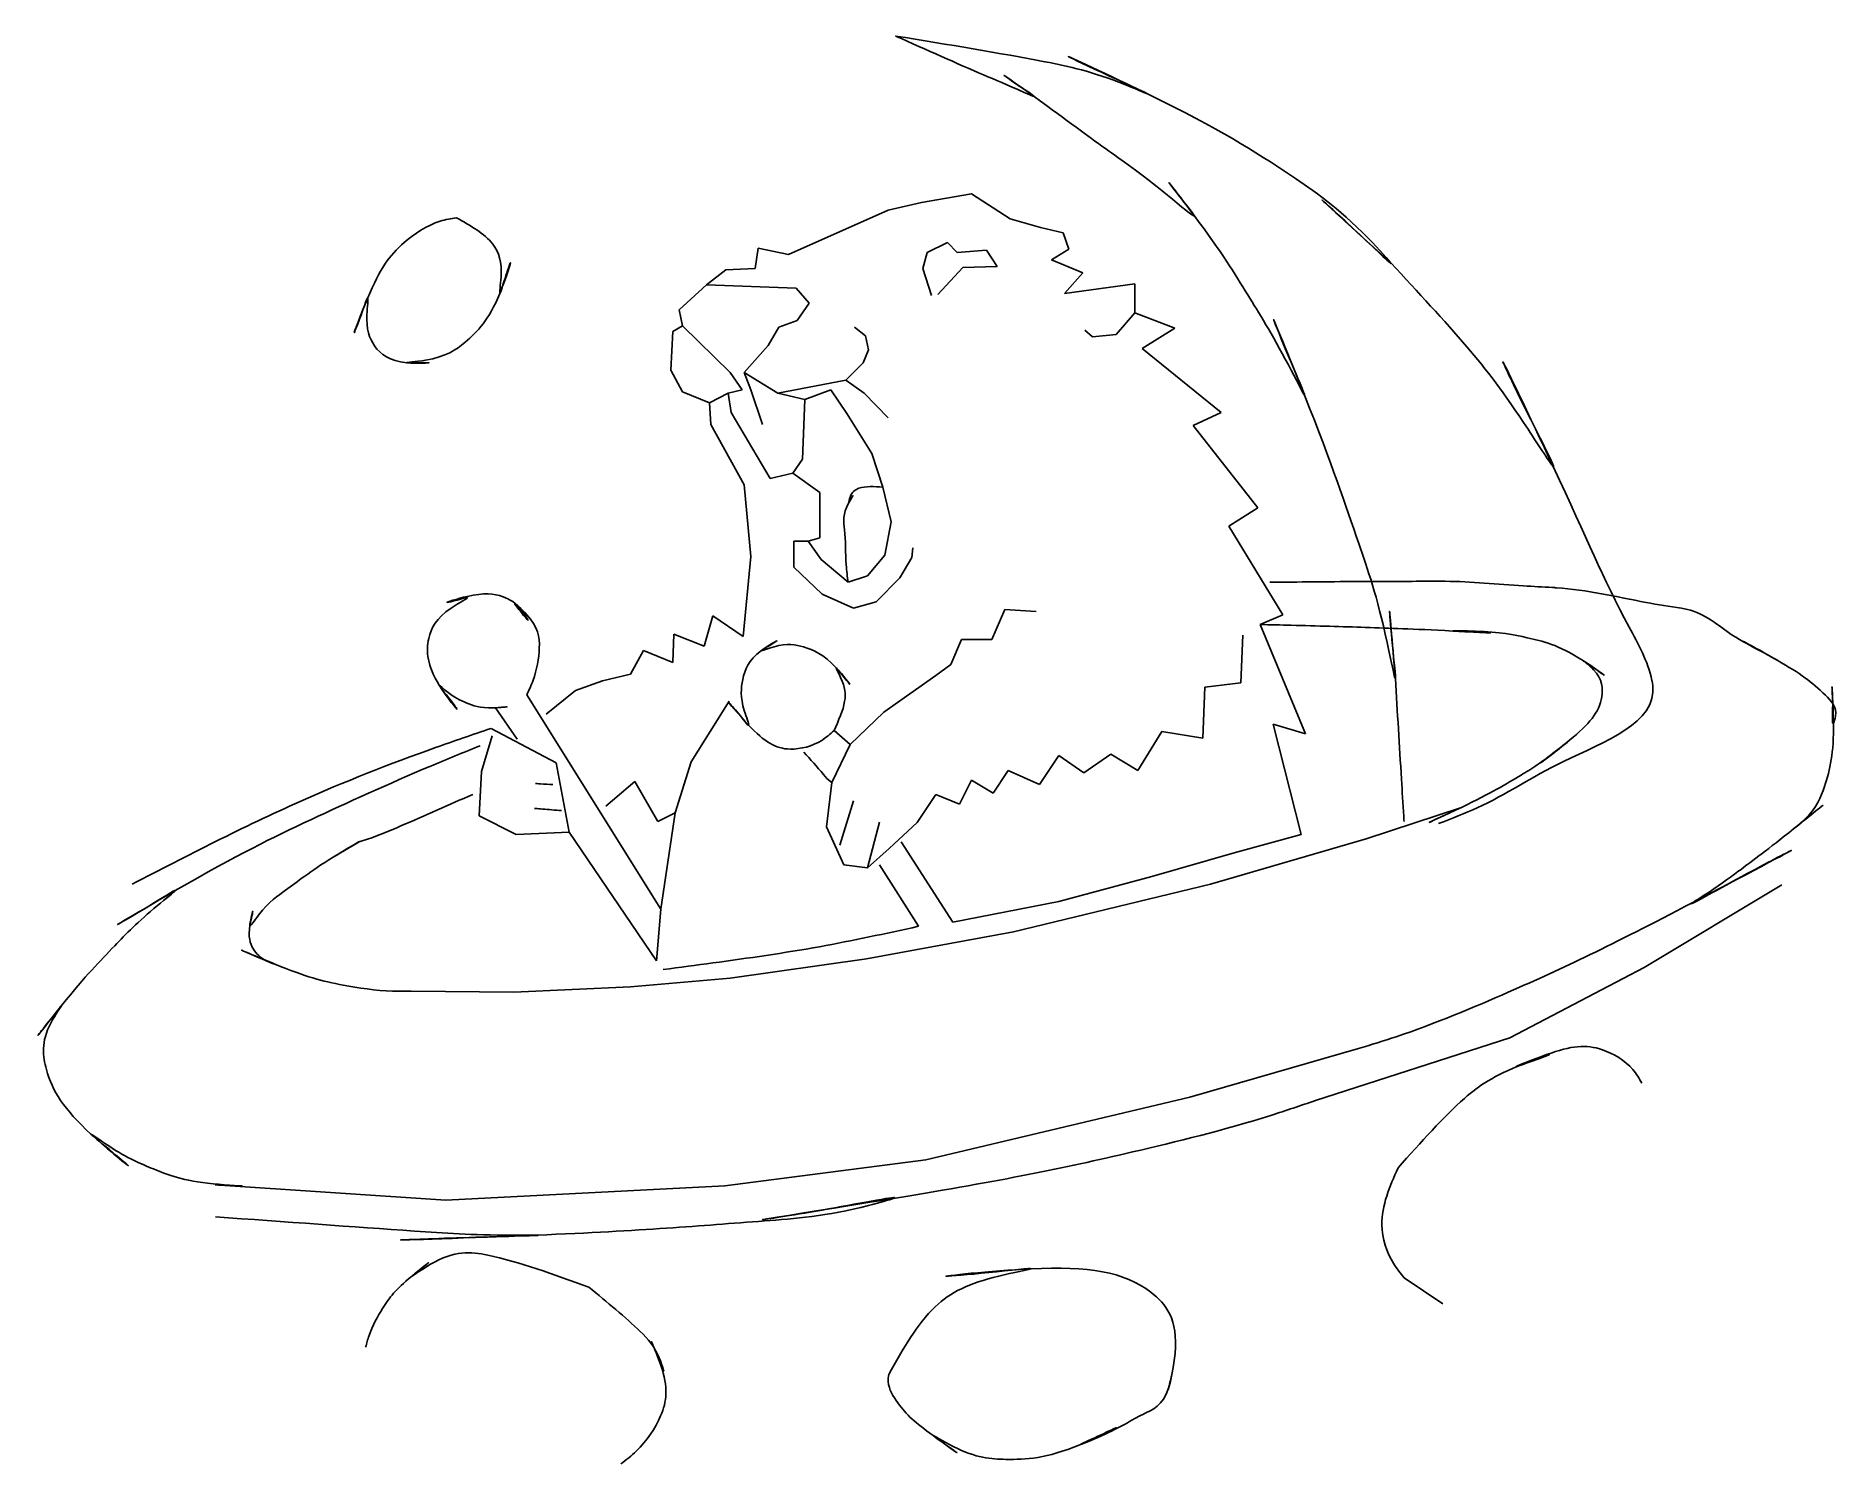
# Model space of a CAD drawing. Extents: x 17.4 to 67.4, y 50.7 to 90.4.
import ezdxf

# ---------------------------------------------------------------- set-up
doc = ezdxf.new("R2010")
doc.units = 0
doc.layers.add('Silkscreen', color=7, linetype='CONTINUOUS')

msp = doc.modelspace()

# ---------------------------------------------------------------- linework, layer by layer
at = {"layer": 'Silkscreen', "color": 7}
for p, q in [((41.061934, 85.518158), (41.993111, 85.728424)), ((41.993111, 85.728424), (43.374858, 85.968728)), ((43.374858, 85.968728), (44.456226, 85.277854)), ((29.076774, 85.307892), (29.076774, 85.307892)), ((38.298438, 84.2866), (41.061934, 85.518158)), ((44.456226, 85.277854), (45.297291, 85.03755)), ((45.297291, 85.03755), (45.928087, 84.88736)), ((42.714024, 84.617018), (42.143302, 84.346676)), ((42.984364, 84.346676), (42.714024, 84.617018)), ((45.928087, 84.88736), (46.078278, 84.43679)), ((37.36726, 83.896106), (37.457375, 84.466828)), ((37.457375, 84.466828), (38.298438, 84.2866)), ((42.143302, 84.346676), (42.023149, 83.896106)), ((43.795392, 84.406752), (42.984364, 84.346676)), ((44.095771, 83.956182), (43.795392, 84.406752)), ((46.078278, 84.43679), (45.59767, 84.13641)), ((45.59767, 84.13641), (46.468771, 83.775954)), ((36.015552, 83.445537), (36.556236, 83.866068)), ((36.556236, 83.866068), (37.36726, 83.896106)), ((42.023149, 83.896106), (42.263454, 83.145156)), ((42.44368, 83.175195), (43.134555, 83.926144)), ((43.134555, 83.926144), (44.095771, 83.956182)), ((46.468771, 83.775954), (45.958125, 83.205232)), ((35.264601, 82.754663), (36.015552, 83.445537)), ((38.508705, 83.355422), (36.015552, 83.445537)), ((36.015552, 83.445537), (36.015552, 83.445537)), ((38.86916, 82.934891), (38.508705, 83.355422)), ((45.958125, 83.205232), (47.910597, 83.475574)), ((47.910597, 83.475574), (47.910597, 82.664549)), ((35.354715, 82.304093), (35.264601, 82.754663)), ((38.538743, 82.454283), (38.86916, 82.934891)), ((47.910597, 82.664549), (47.399951, 82.063789)), ((49.022, 82.244017), (47.910597, 82.664549)), ((47.910597, 82.664549), (47.910597, 82.664549)), ((35.024298, 81.072535), (35.084374, 82.153903)), ((35.084374, 82.153903), (35.354715, 82.304093)), ((35.354715, 82.304093), (36.676386, 81.012459)), ((37.727715, 81.763409), (38.028097, 82.274055)), ((38.028097, 82.274055), (38.538743, 82.454283)), ((40.431135, 82.033751), (40.130756, 82.274055)), ((40.52125, 81.643257), (40.431135, 82.033751)), ((46.739114, 82.003713), (46.528847, 82.183941)), ((46.528847, 82.183941), (46.528847, 82.183941)), ((47.399951, 82.063789), (46.739114, 82.003713)), ((48.120861, 81.673295), (49.022, 82.244017)), ((37.066881, 81.012459), (37.727715, 81.763409)), ((40.371059, 81.282801), (40.52125, 81.643257)), ((50.313635, 79.901054), (48.120861, 81.673295)), ((35.354715, 80.471775), (35.024298, 81.072535)), ((39.890451, 80.802193), (40.371059, 81.282801)), ((37.006805, 80.531851), (36.616312, 80.441737)), ((36.676386, 81.012459), (37.006805, 80.531851)), ((37.247108, 80.531851), (37.066881, 81.012459)), ((37.998059, 80.441737), (37.066881, 81.012459)), ((37.577527, 79.570636), (37.247108, 80.531851)), ((37.998059, 80.441737), (39.890451, 80.802193)), ((39.46992, 80.531851), (38.749007, 80.261509)), ((39.920489, 79.871015), (39.46992, 80.531851)), ((40.401097, 80.441737), (39.890451, 80.802193)), ((36.105666, 80.171395), (35.354715, 80.471775)), ((36.616312, 80.441737), (36.105666, 80.171395)), ((36.135702, 79.570636), (36.105666, 80.171395)), ((36.616312, 80.441737), (36.706424, 79.901054)), ((38.749007, 80.261509), (37.998059, 80.441737)), ((38.688933, 78.60942), (38.749007, 80.261509)), ((41.061934, 79.750864), (40.401097, 80.441737)), ((37.066881, 77.888508), (36.135702, 79.570636)), ((36.706424, 79.901054), (37.787792, 78.068736)), ((40.611364, 78.75961), (39.920489, 79.871015)), ((49.532646, 79.540598), (50.313635, 79.901054)), ((51.334927, 77.25771), (49.532646, 79.540598)), ((38.41859, 78.218926), (38.688933, 78.60942)), ((40.911743, 77.828432), (40.611364, 78.75961)), ((37.787792, 78.068736), (38.41859, 78.218926)), ((38.41859, 78.218926), (39.169541, 77.678242)), ((37.247108, 75.906001), (37.066881, 77.888508)), ((39.169541, 77.678242), (39.169541, 76.416647)), ((41.152048, 76.867216), (40.911743, 77.828432)), ((50.523899, 76.747064), (51.334927, 77.25771)), ((40.971819, 75.936039), (41.152048, 76.867216)), ((52.025799, 74.283948), (50.523899, 76.747064)), ((38.839121, 76.326532), (38.448628, 76.326532)), ((38.448628, 76.326532), (38.448628, 75.605621)), ((39.169541, 76.416647), (38.839121, 76.326532)), ((38.839121, 76.326532), (39.199579, 75.815887)), ((41.72277, 75.875963), (41.752808, 76.146305)), ((37.036843, 73.683191), (37.247108, 75.906001)), ((38.448628, 75.605621), (39.229615, 74.85467)), ((39.199579, 75.815887), (39.950528, 75.18509)), ((40.491212, 75.365316), (40.971819, 75.936039)), ((41.392351, 75.30524), (41.72277, 75.875963)), ((39.950522, 75.18509), (39.950522, 75.18509)), ((39.950528, 75.18509), (40.491212, 75.365316)), ((40.731517, 74.644406), (41.392351, 75.30524)), ((39.229615, 74.85467), (40.100718, 74.464177)), ((40.100718, 74.464177), (40.731517, 74.644406)), ((35.955475, 73.412847), (36.195778, 74.25391)), ((36.195778, 74.25391), (37.036843, 73.683191)), ((43.94558, 73.593076), (44.306038, 74.434139)), ((44.306038, 74.434139), (45.177138, 74.374063)), ((51.395003, 74.013608), (52.025799, 74.283948)), ((35.084374, 72.962278), (35.11441, 73.743264)), ((35.11441, 73.743264), (35.955475, 73.412847)), ((42.804136, 72.902202), (43.104517, 73.593076)), ((43.104517, 73.593076), (43.94558, 73.593076)), ((50.854319, 72.391556), (50.914395, 73.713226)), ((50.914395, 73.713226), (50.914395, 73.683191)), ((52.656597, 70.979771), (51.395003, 74.013608)), ((33.912892, 72.631861), (34.273347, 73.292695)), ((34.273347, 73.292695), (35.084374, 72.962278)), ((33.131903, 72.451632), (33.912892, 72.631861)), ((40.941781, 71.580531), (42.383604, 72.601823)), ((42.383604, 72.601823), (42.804136, 72.902202)), ((31.029243, 72.061139), (34.753955, 66.113615)), ((31.569927, 71.520455), (32.380955, 72.181289)), ((32.380955, 72.181289), (33.131903, 72.451632)), ((49.802989, 70.859618), (49.863065, 72.271403)), ((49.863065, 72.271403), (50.854319, 72.391556)), ((30.758903, 70.82958), (30.158142, 71.700681)), ((35.59502, 70.198782), (36.646347, 71.88091)), ((36.646347, 71.88091), (36.646347, 71.88091)), ((40.010604, 70.679389), (40.941781, 71.580531)), ((30.03799, 71.129959), (31.840271, 70.168744)), ((39.560034, 71.069885), (39.560034, 71.069885)), ((39.560034, 71.069885), (40.010604, 70.679389)), ((48.000708, 69.958479), (48.661545, 71.039847)), ((48.661545, 71.039847), (49.802989, 70.859618)), ((52.536445, 68.186236), (51.755458, 71.250112)), ((51.755458, 71.250112), (52.656597, 70.979771)), ((29.767649, 69.928441), (30.068028, 70.919695)), ((30.068028, 70.919695), (30.068028, 70.919695)), ((39.499958, 69.62806), (40.010604, 70.679389)), ((31.840271, 70.168744), (32.200726, 68.246313)), ((35.144448, 68.786997), (35.59502, 70.198782)), ((45.267253, 69.567986), (45.807937, 70.379011)), ((45.807937, 70.379011), (46.498809, 69.898403)), ((46.498809, 69.898403), (47.24976, 70.409049)), ((47.24976, 70.409049), (48.000708, 69.958479)), ((29.707573, 68.696882), (29.767649, 69.928441)), ((33.222017, 68.967226), (34.033045, 69.658098)), ((34.033045, 69.658098), (34.66384, 68.546694)), ((39.499958, 69.62806), (39.349767, 68.396504)), ((43.044441, 69.027302), (43.374858, 69.688136)), ((43.374858, 69.688136), (43.975618, 69.327681)), ((43.975618, 69.327681), (44.396149, 69.958479)), ((44.396149, 69.958479), (45.267253, 69.567986)), ((40.101247, 69.122102), (39.718925, 67.890178)), ((41.872958, 68.516656), (42.383604, 69.297643)), ((42.383604, 69.297643), (43.044441, 69.027302)), ((30.728864, 68.186236), (29.707573, 68.696882)), ((34.66384, 68.546694), (35.144448, 68.786997)), ((34.753955, 66.113615), (35.144448, 68.786997)), ((40.823409, 68.52738), (40.491212, 67.255059)), ((54.338725, 68.066084), (56.982069, 68.937187)), ((32.200726, 68.246313), (30.728864, 68.186236)), ((34.633802, 64.671792), (32.200726, 68.246313)), ((39.349767, 68.396504), (39.830375, 67.345174)), ((41.091972, 67.795743), (41.872958, 68.516656)), ((50.013254, 66.80449), (54.338725, 68.066084)), ((50.67409, 67.675591), (52.536445, 68.186236)), ((26.373356, 67.975972), (25.652444, 67.555438)), ((40.491212, 67.255059), (41.091972, 67.795743)), ((41.422389, 67.975972), (42.864212, 65.75316)), ((48.391204, 67.014757), (50.67409, 67.675591)), ((39.830375, 67.345174), (40.491212, 67.255059)), ((40.821629, 67.345174), (41.902996, 65.633007)), ((44.54634, 65.482819), (50.013254, 66.80449)), ((45.807937, 66.323882), (48.391204, 67.014757)), ((62.063477, 64.491767), (65.886687, 66.785696)), ((65.886687, 66.785696), (65.886687, 66.785696)), ((34.753955, 66.113615), (34.633802, 64.671792)), ((42.864212, 65.75316), (45.807937, 66.323882)), ((40.461173, 64.731868), (44.54634, 65.482819)), ((36.676386, 64.191184), (40.461173, 64.731868)), ((33.912892, 63.950879), (36.676386, 64.191184)), ((58.325224, 62.537681), (62.063477, 64.491767)), ((27.81518, 63.830729), (30.668788, 63.800691)), ((30.668788, 63.800691), (33.912892, 63.950879)), ((52.930248, 60.795995), (58.325224, 62.537681)), ((54.128458, 62.238715), (49.442534, 60.887004)), ((49.442534, 60.887004), (42.113264, 59.144802)), ((42.113264, 59.144802), (36.526197, 58.423889)), ((28.776396, 58.033396), (22.378303, 58.453928)), ((36.526197, 58.423889), (28.776396, 58.033396)), ((55.394095, 55.8683), (56.47142, 55.14975)), ((41.07829, 53.192053), (41.07829, 53.192053))]:
    msp.add_line(p, q, dxfattribs=at)
for points, knots in [([(55.0296, 84.046296), (53.990073, 84.994543), (52.430783, 86.416914), (54.020276, 84.985769), (55.442135, 83.616069), (53.756207, 85.460384), (51.810562, 86.799476), (49.738848, 88.102926), (45.243423, 90.167125), (47.099354, 89.293402), (48.782507, 88.519497), (46.906225, 89.334744), (44.976266, 89.74944), (42.725042, 90.11704), (41.272198, 90.354274)], [0, 0, 0, 0, 2.570186, 3.855279, 5.140372, 6.082117, 8.830883, 13.389002, 15.837595, 17.061891, 18.286187, 19.001453, 21.31295, 25.519276, 25.519276, 25.519276, 25.519276]), ([(41.272198, 90.354274), (42.129563, 89.970002), (43.383076, 89.408175), (44.425642, 88.97792), (45.310167, 88.574645), (44.66391, 88.981339), (43.980018, 89.485652), (45.891203, 88.12354), (47.017426, 87.261688), (48.218261, 86.459949), (49.8329, 85.079867), (49.205322, 85.822135), (48.594941, 86.639027), (50.202944, 84.551957), (50.962082, 83.302656), (51.852358, 81.884231), (52.863969, 79.881961), (52.167152, 81.480352), (51.444904, 83.268992), (53.235449, 78.953), (53.984647, 76.661171), (54.729491, 74.562644), (55.226717, 72.002829), (55.058065, 73.472204), (54.933683, 75.048649), (55.063323, 73.526485), (55.14975, 72.511708)], [0, 0, 0, 0, 2.665843, 3.897606, 4.196788, 4.704272, 5.211756, 6.226723, 8.677599, 10.83722, 11.765977, 12.337392, 12.908806, 14.051635, 16.708371, 18.958491, 19.909105, 21.034648, 22.160191, 24.411277, 28.801592, 31.660171, 32.684666, 33.609307, 34.533948, 36.38323, 36.38323, 36.38323, 36.38323]), ([(29.076774, 85.307892), (29.464843, 85.088856), (30.148544, 84.702956), (30.379947, 83.956619), (30.226145, 82.971121), (30.426, 83.65352), (30.685389, 84.393839), (30.146078, 82.642866), (29.434141, 81.907411), (28.676269, 81.365034), (27.473125, 81.275644), (28.004599, 81.283198), (28.556156, 81.288146), (27.364856, 81.218443), (26.747198, 81.670241), (26.527334, 82.35756), (26.670439, 83.33991), (26.426867, 82.576486), (26.090899, 81.75013), (26.819468, 83.687248), (27.341269, 84.476145), (28.392437, 85.194185), (28.925123, 85.282694), (29.076774, 85.307892)], [0, 0, 0, 0, 1.243923, 2.191551, 2.644634, 3.096377, 3.548119, 4.451605, 6.112432, 7.317295, 7.845004, 8.152058, 8.459113, 9.073223, 10.082379, 10.976047, 11.444067, 11.959738, 12.475409, 13.506751, 15.347631, 16.507697, 16.969402, 16.969402, 16.969402, 16.969402]), ([(56.351271, 68.486618), (56.717775, 68.625972), (57.94437, 69.092355), (59.68934, 70.322068), (62.487561, 71.294348), (62.18976, 72.952844), (61.021609, 75.002236), (60.241684, 76.993845), (57.613311, 82.408149), (58.781708, 79.922612), (59.924747, 77.739639), (58.345967, 80.219359), (57.195655, 81.719554), (55.773418, 83.247299), (55.0296, 84.046296)], [0, 0, 0, 0, 1.159808, 3.881573, 7.140375, 7.273524, 8.884212, 13.813019, 17.013509, 18.613755, 20.214, 21.465533, 24.320285, 27.450231, 27.450231, 27.450231, 27.450231]), ([(40.911743, 77.828432), (40.676859, 77.845351), (40.320106, 77.871047), (40.027891, 77.677821), (39.948661, 77.341705), (40.029314, 77.503617), (40.133836, 77.667367), (39.775533, 77.118163), (39.887834, 76.630152), (39.872725, 75.822171), (39.931152, 75.343713), (39.950522, 75.18509)], [0, 0, 0, 0, 0.660861, 1.003752, 1.155596, 1.265684, 1.375773, 1.59595, 2.369727, 3.345581, 3.829555, 3.829555, 3.829555, 3.829555]), ([(51.665344, 75.18509), (52.464146, 75.193752), (53.854803, 75.208831), (55.476703, 75.209284), (57.027358, 75.226589), (58.250268, 75.110167), (59.281574, 75.054332), (60.427517, 74.990596), (61.611175, 74.700283), (62.821764, 74.503115), (63.678717, 74.375747), (64.43732, 73.702389), (65.102061, 73.388643), (65.971601, 72.899802), (65.255206, 73.300367), (64.45504, 73.743623), (66.226425, 72.777202), (66.812656, 72.352679), (67.466611, 71.669299), (67.256486, 71.091273), (67.316867, 71.831899), (67.243399, 72.656498), (67.384999, 70.685383), (67.163722, 69.728103), (66.812945, 68.813385), (66.008653, 68.182367), (66.637429, 68.683949), (67.331597, 69.243381), (65.67697, 67.907075), (64.902326, 67.325877), (64.004028, 66.665519), (62.93473, 66.001191), (64.946641, 67.122639), (67.134904, 68.258441), (61.66947, 65.359819), (59.209974, 64.176818), (55.882042, 62.776342), (54.475662, 62.345163), (54.128458, 62.238715)], [0, 0, 0, 0, 2.396458, 4.172054, 4.866267, 7.047156, 7.850641, 7.965425, 10.489774, 11.47888, 11.649343, 13.085965, 14.118575, 14.514497, 15.049382, 15.584266, 16.654034, 18.309218, 18.954034, 19.155274, 19.656308, 20.157341, 21.159409, 22.941218, 24.012924, 24.417772, 24.940054, 25.462335, 26.506899, 28.448167, 29.592899, 29.969103, 31.509882, 33.050662, 36.132221, 41.835806, 45.178233, 46.273897, 46.273897, 46.273897, 46.273897]), ([(30.158142, 71.700681), (30.208491, 71.704578), (30.305134, 71.712059), (30.626411, 71.741811), (29.799818, 71.655668), (29.399284, 71.811358), (28.939159, 72.015392), (28.467256, 72.46494), (28.866168, 71.976848), (29.281918, 71.409813), (28.291455, 72.622427), (28.188149, 73.573609), (28.585692, 74.325364), (29.583581, 74.840498), (29.097872, 74.687297), (28.588869, 74.569069), (29.688749, 74.916636), (30.287937, 74.861567), (30.799426, 74.585383), (31.145191, 74.009686), (30.865997, 74.364245), (30.554638, 74.737325), (31.313129, 74.066099), (31.431633, 73.41999), (31.279989, 72.599496), (31.09066, 72.193002), (31.029243, 72.061139)], [0, 0, 0, 0, 0.165193, 0.317084, 0.694062, 1.456283, 2.084998, 2.358924, 2.774124, 3.189325, 4.019726, 5.350351, 6.394347, 6.933093, 7.222623, 7.510559, 8.095894, 9.092771, 9.755386, 10.051149, 10.330499, 10.640015, 11.098386, 12.084859, 12.99819, 13.436725, 13.436725, 13.436725, 13.436725]), ([(39.560034, 71.069885), (39.687065, 71.347818), (39.912257, 71.840521), (39.861548, 72.347926), (39.535452, 72.944126), (39.811924, 72.572626), (40.139322, 72.179965), (39.413386, 73.127128), (38.793539, 73.394291), (38.165435, 73.518061), (37.401836, 73.219847), (37.766473, 73.426462), (38.146273, 73.663942), (37.228217, 73.151969), (36.998711, 72.523635), (36.943522, 71.871921), (37.294569, 71.028998), (36.910643, 71.5536), (36.422462, 72.091905), (37.438921, 70.880463), (38.138323, 70.42652), (39.121444, 70.672777), (39.451932, 70.972007), (39.560034, 71.069885)], [0, 0, 0, 0, 0.864374, 1.532314, 1.831, 2.125008, 2.419016, 3.007031, 4.086324, 4.897362, 5.262446, 5.514337, 5.766228, 6.270011, 7.228169, 8.093523, 8.514861, 8.931187, 9.347513, 10.180164, 11.520196, 12.421988, 12.860352, 12.860352, 12.860352, 12.860352]), ([(56.982069, 68.937187), (56.848847, 68.874541), (56.582403, 68.749248), (55.722384, 68.346754), (57.618053, 69.22164), (58.466336, 69.724763), (59.317048, 70.244655), (60.180543, 70.957804), (59.564116, 70.466867), (58.871309, 69.931301), (60.345332, 71.042203), (60.95458, 71.728504), (60.888631, 72.636987), (60.176954, 73.140842), (60.659284, 72.806954), (61.179479, 72.44496), (59.844341, 73.415206), (58.874744, 73.637355), (57.885032, 73.840994), (56.435574, 73.839892), (57.279582, 73.808029), (58.191948, 73.757595), (55.784843, 73.885627), (54.589189, 73.925385), (52.644118, 73.985913), (51.680637, 74.007275), (51.395003, 74.013608)], [0, 0, 0, 0, 0.486734, 0.973468, 1.946936, 3.833531, 5.053054, 5.489524, 5.998279, 6.507035, 7.524546, 9.024235, 9.814058, 10.21806, 10.582817, 10.947574, 11.677088, 13.334374, 14.781214, 15.415359, 15.936702, 16.458045, 17.500731, 19.930309, 21.984895, 22.850666, 22.850666, 22.850666, 22.850666]), ([(55.14975, 72.511708), (55.206118, 71.581643), (55.283253, 70.308923), (55.363355, 68.987251), (55.387088, 68.595645), (55.390055, 68.546694)], [0, 0, 0, 0, 2.795315, 3.825168, 3.972289, 3.972289, 3.972289, 3.972289]), ([(20.065377, 66.80449), (21.607525, 67.59989), (24.349248, 69.014001), (27.73035, 70.343338), (29.522511, 70.954244), (30.03799, 71.129959)], [0, 0, 0, 0, 5.202318, 9.248999, 10.882903, 10.882903, 10.882903, 10.882903]), ([(22.378303, 58.453928), (22.491271, 58.447544), (22.713072, 58.435011), (23.437995, 58.410793), (21.642569, 58.495413), (20.771812, 58.852767), (19.786894, 59.251236), (18.655825, 60.069985), (19.468028, 59.411071), (20.354003, 58.662964), (18.354703, 60.266032), (17.670603, 61.341149), (17.512939, 62.603907), (18.290078, 63.676503), (17.773773, 63.008443), (17.203471, 62.289196), (18.610519, 64.093459), (19.445947, 64.946769), (20.352502, 65.889907), (21.604957, 66.871333), (20.422362, 66.113313), (19.068651, 65.337727), (22.694776, 67.478807), (24.611208, 68.410405), (27.709594, 69.826643), (29.273985, 70.461271), (29.737611, 70.649351)], [0, 0, 0, 0, 0.372062, 0.730502, 1.522756, 3.227514, 4.628631, 5.222609, 5.89524, 6.567871, 7.913133, 10.093368, 11.386461, 11.965374, 12.492877, 13.020379, 14.075384, 16.288855, 17.923567, 18.563996, 19.485572, 20.407148, 22.2503, 26.520818, 30.119258, 31.634867, 31.634867, 31.634867, 31.634867]), ([(38.718969, 70.469125), (38.905133, 70.268038), (39.156077, 69.996979), (39.397985, 69.689019), (39.490225, 69.633878), (39.499958, 69.62806)], [0, 0, 0, 0, 0.827442, 1.115368, 1.149332, 1.149332, 1.149332, 1.149332]), ([(31.750156, 69.567986), (31.637421, 69.575031), (31.483152, 69.584672), (31.322949, 69.594684), (31.275482, 69.597651), (31.269548, 69.598021)], [0, 0, 0, 0, 0.338865, 0.46371, 0.481545, 0.481545, 0.481545, 0.481545]), ([(29.527344, 69.297643), (28.864754, 69.002444), (27.897249, 68.571399), (26.845065, 68.127978), (26.450273, 68.000758), (26.373356, 67.975972)], [0, 0, 0, 0, 2.176849, 3.178605, 3.421004, 3.421004, 3.421004, 3.421004]), ([(31.990461, 68.847073), (31.814312, 68.861165), (31.573266, 68.880449), (31.322949, 68.900474), (31.248781, 68.906408), (31.23951, 68.907149)], [0, 0, 0, 0, 0.530135, 0.725448, 0.75335, 0.75335, 0.75335, 0.75335]), ([(25.652444, 67.555438), (25.761419, 67.620137), (25.97937, 67.749536), (26.68351, 68.164383), (25.135868, 67.27293), (24.476347, 66.711056), (23.802513, 66.288702), (23.286834, 65.527635), (23.383603, 65.855166), (23.451836, 66.206986), (23.269589, 65.446741), (23.363557, 65.03019), (23.680205, 64.702898), (24.222808, 64.511975), (23.523086, 64.790841), (22.764557, 65.117438), (24.687957, 64.285107), (25.635967, 64.031713), (27.016133, 63.81929), (27.642794, 63.828261), (27.81518, 63.830729)], [0, 0, 0, 0, 0.418993, 0.837986, 1.675972, 3.284165, 4.310735, 4.676728, 4.874406, 5.072083, 5.467439, 6.142253, 6.638118, 6.873838, 7.373447, 7.873056, 8.872273, 10.861669, 12.233714, 12.754374, 12.754374, 12.754374, 12.754374]), ([(41.902996, 65.633007), (40.989791, 65.433627), (39.101382, 65.02133), (36.725875, 64.684736), (35.275381, 64.492601), (34.814031, 64.431489)], [0, 0, 0, 0, 2.803256, 5.796826, 7.193066, 7.193066, 7.193066, 7.193066]), ([(61.998413, 61.2775), (61.920952, 61.407237), (61.671223, 61.825498), (60.695007, 62.395856), (59.810218, 62.28986), (58.14638, 61.596138), (58.961727, 61.896202), (59.739095, 62.182067), (58.013739, 61.582432), (56.94649, 60.853982), (55.858883, 59.63705), (55.224175, 58.92687)], [0, 0, 0, 0, 0.453186, 1.461039, 3.023289, 3.93542, 4.440038, 4.92692, 5.684911, 7.589803, 10.259386, 10.259386, 10.259386, 10.259386]), ([(22.387031, 57.567507), (24.303976, 57.428257), (27.153245, 57.221281), (29.699592, 57.04753), (32.033165, 57.065731), (29.221978, 56.990091), (26.149147, 56.875375), (33.359978, 57.104149), (36.541025, 57.378913), (39.563341, 57.596658), (41.88764, 58.261743), (39.214733, 57.727876), (36.248103, 57.289022), (43.544268, 58.429305), (46.69715, 59.073178), (50.866679, 60.08985), (52.521525, 60.656132), (52.930248, 60.795995)], [0, 0, 0, 0, 5.536631, 8.229423, 8.937425, 10.817153, 12.69688, 16.456335, 22.792001, 25.710161, 26.425719, 28.252358, 30.078998, 33.732277, 40.502127, 44.476381, 45.779918, 45.779918, 45.779918, 45.779918]), ([(55.224175, 58.92687), (54.994784, 58.406327), (54.608794, 57.530423), (54.958794, 56.418451), (55.292656, 55.996503), (55.394095, 55.8683)], [0, 0, 0, 0, 1.647669, 2.772491, 3.263413, 3.263413, 3.263413, 3.263413]), ([(32.752183, 55.613419), (31.776627, 55.967637), (30.26122, 56.517871), (28.871611, 56.666389), (27.631744, 55.762153), (28.060437, 56.098821), (28.487848, 56.440242), (27.467931, 55.646368), (27.095916, 55.185951), (26.682108, 54.432104), (26.581937, 54.054978), (26.553583, 53.948229)], [0, 0, 0, 0, 2.944237, 4.573515, 5.182778, 5.485006, 5.787235, 6.391691, 7.58673, 8.431152, 8.764539, 8.764539, 8.764539, 8.764539]), ([(41.07829, 53.192053), (41.474528, 53.891764), (42.213209, 55.196194), (43.533203, 55.830186), (45.583655, 56.210529), (43.784768, 56.003608), (41.783946, 55.831587), (45.969983, 56.301084), (48.116791, 55.971956), (49.312368, 54.489065), (48.775311, 52.494692), (48.888605, 52.961766), (48.956138, 53.264597), (48.792024, 52.356013), (48.023647, 52.06878), (47.390431, 51.633044), (46.093329, 51.111338), (46.908095, 51.479008), (47.778951, 51.901947), (45.747197, 50.862826), (44.495698, 50.805358), (43.341038, 50.871326), (42.080633, 51.645275), (42.646255, 51.255069), (43.23658, 50.830906), (41.936818, 51.748273), (41.478733, 52.14544), (41.039256, 52.841836), (41.070664, 53.123626), (41.07829, 53.192053)], [0, 0, 0, 0, 2.274135, 4.239533, 5.154413, 6.329573, 7.504734, 9.855055, 13.250448, 15.077064, 16.056509, 16.221373, 16.386236, 16.715963, 17.736191, 19.030294, 19.680091, 20.23328, 20.786469, 21.892847, 23.990424, 25.496959, 26.130568, 26.536599, 26.94263, 27.754692, 29.093907, 29.732591, 29.937422, 29.937422, 29.937422, 29.937422]), ([(32.752183, 55.613419), (33.260825, 55.19602), (34.035978, 54.559916), (34.640244, 53.915479), (34.895975, 53.091837), (34.659138, 53.712647), (34.365457, 54.375258), (34.978326, 53.016145), (34.886578, 52.120212), (34.243254, 51.176323), (33.788755, 50.819056), (33.642549, 50.704128)], [0, 0, 0, 0, 1.883155, 2.86987, 3.179342, 3.605354, 4.07349, 4.778185, 6.187849, 7.37024, 7.930982, 7.930982, 7.930982, 7.930982])]:
    msp.add_open_spline(points, degree=3, knots=knots, dxfattribs=at)

doc.saveas('drawing.dxf')
